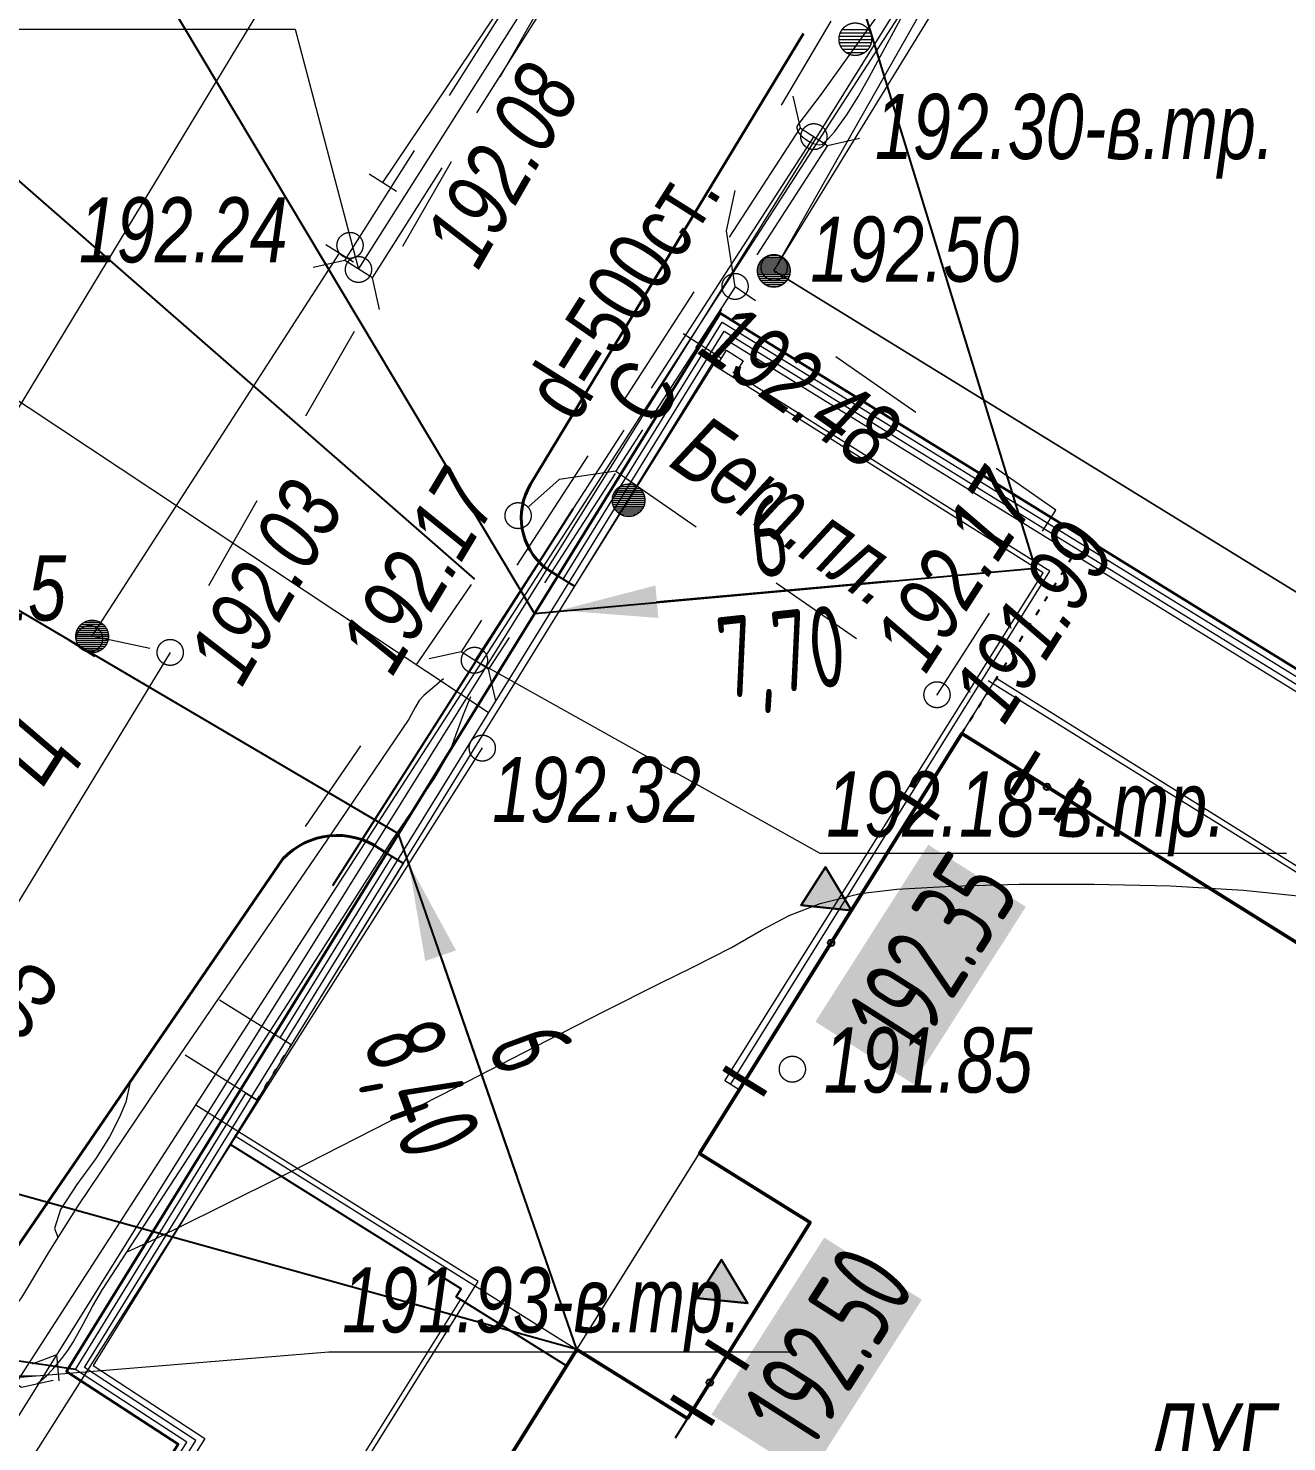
# Model space of a CAD drawing. Header units: millimetres. Extents: x -38151500 to -28914887, y -20564105 to -20349562.
# Drawn here: x -36488416 to -36469100, y -20491127 to -20469422 of the extents above; entities that cross this region are included whole.
import ezdxf
from ezdxf.xclip import XClip

# ---------------------------------------------------------------- set-up
doc = ezdxf.new("R2010")
doc.units = ezdxf.units.MM
doc.header["$MEASUREMENT"] = 0
doc.header["$XCLIPFRAME"] = 0
for name, pattern in [('ГОСТ 2.303 6', [480, 80, -150, 100, -150]), ('Новофедоровское_снт 28_07$0$l049', [3000, 2000, -1000]), ('Новофедоровское_снт 28_07$0$l189_2', [3000, 1500, -1500])]:
    doc.linetypes.add(name, pattern=pattern)
doc.layers.add('!!! ПОДОСНОВА', color=7, linetype='Continuous')
for name, color, linetype, lineweight in [('ГП_лоток_Ном._пера__5', 5, 'Continuous', 13), ('Новый_0-Жирная_Ном._пера__7', 7, 'Continuous', 25), ('Новый_0_Ном._пера__7', 7, 'Continuous', 25), ('Новый_Defpoints_Ном._пера__16', 16, 'Continuous', 20), ('Новый_Defpoints_Ном._пера__7', 7, 'Continuous', 25), ('Новый_ГП_БК_15.30_Ном._пера__206', 206, 'Continuous', 25), ('Новый_ГП_Верт_отметки_Ном._пера__1', 1, 'Continuous', 40), ('Новый_ГП_Верт_отметки_Ном._пера__11', 255, 'Continuous', 40), ('Новый_ГП_Верт_отметки_Ном._пера__254', 9, 'Continuous', 40), ('Новый_ГП_Верт_отметки_Ном._пера__7', 7, 'Continuous', 25), ('Новый_ГП_Верт_уклон_Ном._пера__7', 7, 'Continuous', 25), ('Новый_ГП_Вспомогат_Ном._пера__7', 7, 'Continuous', 25), ('Новый_ГП_Граница участка_Ном._пера__1', 1, 'Continuous', 40), ('Новый_ГП_Дороги_проезды_Ном._пера__16', 16, 'Continuous', 20), ('Новый_ГП_Дороги_проезды_Ном._пера__251', 250, 'Continuous', 40), ('Новый_ГП_Здание сооружение_Ном._пера__22', 22, 'Continuous', 50), ('Новый_ГП_лоток_Ном._пера__5', 5, 'Continuous', 13), ('Новый_ГП_Ограждение_Ном._пера__152', 152, 'Continuous', 18), ('Новый_ГП_Текст_Ном._пера__250', 7, 'Continuous', 20), ('Новый_ГП_Тротуар_Дорожки_Ном._пера__24', 26, 'Continuous', 13), ('Новый_ГТ-сооружение_ ограждение_Ном._пера__19', 7, 'Continuous', 90), ('Чертеж_1_Новофедоровское_снт 28_07$0$tp_Дороги_Ном._пера__253', 252, 'Continuous', 18), ('Чертеж_1_Новофедоровское_снт 28_07$0$tp_отметки_новые_Ном._пера__253', 252, 'Continuous', 18), ('Чертеж_1_Новофедоровское_снт 28_07$0$tp_растительность_Ном._пера__253', 252, 'Continuous', 18), ('Чертеж_1_Новофедоровское_снт 28_07$0$tp_трубы под дорогой_Ном._пера__253', 252, 'Continuous', 18), ('Чертеж_1_Новофедоровское_снт 28_07$0$U_ТЕКСТ_БЕЛЫЙ_Ном._пера__253', 252, 'Continuous', 18), ('Чертеж_1_Новый_ГП_Топография_Ном._пера__253', 252, 'Continuous', 18), ('Чертеж_1_Новый_Новофедоровское_снт 28_07$0$tp_Дороги_Ном._пера__253', 252, 'Continuous', 18), ('Чертеж_1_Новый_Новофедоровское_снт 28_07$0$tp_канавы_Ном._пера__253', 252, 'Continuous', 18), ('Чертеж_1_Новый_Новофедоровское_снт 28_07$0$tp_ЛЭП нн_Ном._пера__253', 252, 'Continuous', 18), ('Чертеж_1_Новый_Новофедоровское_снт 28_07$0$tp_ЛЭП нн_Ном._пера__7', 7, 'Continuous', 18), ('Чертеж_1_Новый_Новофедоровское_снт 28_07$0$tp_Ограждения ДЕР_Ном._пера__253', 252, 'Continuous', 18), ('Чертеж_1_Новый_Новофедоровское_снт 28_07$0$tp_Ограждения мет_Ном._пера__253', 252, 'Continuous', 18), ('Чертеж_1_Новый_Новофедоровское_снт 28_07$0$tp_Ограждения рабица_Ном._пера__253', 252, 'Continuous', 18), ('Чертеж_1_Новый_Новофедоровское_снт 28_07$0$tp_Ограждения_Ном._пера__253', 252, 'Continuous', 18), ('Чертеж_1_Новый_Новофедоровское_снт 28_07$0$tp_Ограждения_Ном._пера__7', 7, 'Continuous', 18), ('Чертеж_1_Новый_Новофедоровское_снт 28_07$0$tp_отметки_новые_Ном._пера__253', 252, 'Continuous', 18), ('Чертеж_1_Новый_Новофедоровское_снт 28_07$0$tp_отметки_новые_Ном._пера__7', 7, 'Continuous', 18), ('Чертеж_1_Новый_Новофедоровское_снт 28_07$0$tp_рельеф_Ном._пера__253', 252, 'Continuous', 18), ('Чертеж_1_Новый_Новофедоровское_снт 28_07$0$tp_сооружения_Ном._пера__7', 7, 'Continuous', 18), ('Чертеж_1_Новый_Новофедоровское_снт 28_07$0$tp_трубы под дорогой_Ном._пера__253', 252, 'Continuous', 18), ('Чертеж_1_Новый_Новофедоровское_снт 28_07$0$U_Водосток_Ном._пера__253', 252, 'Continuous', 18), ('Чертеж_1_Новый_Новофедоровское_снт 28_07$0$U_Газопровод_Ном._пера__253', 252, 'Continuous', 18)]:
    doc.layers.add(name, color=color, linetype=linetype, lineweight=lineweight)
doc.styles.add('РЎР“Р•РќР•Р\xa0РР\xa0_РЎРўРР›Р¬_1', font='arial.ttf', dxfattribs={"width": 0.75})
doc.styles.add('РЎР“Р•РќР•Р\xa0РР\xa0_РЎРўРР›Р¬_3', font='arial.ttf', dxfattribs={"width": 0.749999})
doc.styles.add('РЎР“Р•РќР•Р\xa0РР\xa0_РЎРўРР›Р¬_6', font='', dxfattribs={"width": 0.8})
doc.styles.get('РЎР“Р•РќР•Р\xa0РР\xa0_РЎРўРР›Р¬_6').set_extended_font_data('GOST_type_A')
doc.linetypes.add('Aquastok', pattern='A,0,[6,РіРµРЅРїРїР»Р°РЅ 2025_06_18 dima РІР°СЂРёР°РЅС‚ 21.Shx,S=7.857143,R=0,X=0,Y=-6.93889e-18],-990,0', length=990)
doc.linetypes.add('МЕЖА', pattern='A,0,[7,РіРµРЅРїРїР»Р°РЅ 2025_06_18 dima РІР°СЂРёР°РЅС‚ 21.Shx,S=39.68254,R=0,X=0,Y=1.38778e-17],-5480,0', length=5480)
doc.linetypes.add('Новофедоровское_снт 28_07$0$l474_2o', pattern='A,0,[3,РіРµРЅРїРїР»Р°РЅ 2025_06_18 dima РІР°СЂРёР°РЅС‚ 21.Shx,S=31.746032,R=0,X=0,Y=0],-5000,0', length=5000)
doc.linetypes.add('Новофедоровское_снт 28_07$0$lm334', pattern='A,0,[4,РіРµРЅРїРїР»Р°РЅ 2025_06_18 dima РІР°СЂРёР°РЅС‚ 21.Shx,S=79.365079,R=0,X=0,Y=0],-11000,0', length=11000)
doc.linetypes.add('Новофедоровское_снт 28_07$0$З ДЕРЕВ', pattern='A,0,[2,РіРµРЅРїРїР»Р°РЅ 2025_06_18 dima РІР°СЂРёР°РЅС‚ 21.Shx,S=19.84127,R=0,X=0,Y=0.2],-2500,0', length=2500)
doc.linetypes.add('Новофедоровское_снт 28_07$0$ЗАБОР_СЕТКА', pattern='A,0,[1,РіРµРЅРїРїР»Р°РЅ 2025_06_18 dima РІР°СЂРёР°РЅС‚ 21.Shx,S=39.68254,R=0,X=0,Y=2.77556e-17],-5000,0', length=5000)
doc.linetypes.add('Новофедоровское_снт 28_07$0$МЕЖА', pattern='A,0,[5,РіРµРЅРїРїР»Р°РЅ 2025_06_18 dima РІР°СЂРёР°РЅС‚ 21.Shx,S=46.746032,R=0,X=0,Y=6.93889e-18],-6500,0', length=6500)

# ---------------------------------------------------------------- blocks, each defined once
blk = doc.blocks.new('Чертеж_2_1', base_point=(1613432, -7296))
at = {"layer": 'Чертеж_1_Новый_ГП_Топография_Ном._пера__253', "color": 252, "linetype": 'Новофедоровское_снт 28_07$0$МЕЖА', "lineweight": 18, "flags": 128}
for points in [[(-36508768, -20524360), (-36508728, -20524296), (-36498241, -20507196), (-36472071, -20524004), (-36460510, -20507967), (-36450594, -20495163), (-36452348, -20487946), (-36454353, -20480799), (-36459846, -20482761), (-36462701, -20481924), (-36476972, -20473145), (-36467023, -20456936), (-36474632, -20452238), (-36515663, -20519982)], [(-36477798, -20473796), (-36458398, -20485776), (-36455928, -20481776), (-36451488, -20493826), (-36461218, -20507436), (-36460358, -20507996), (-36471718, -20523486), (-36472048, -20524026), (-36472318, -20523856), (-36496798, -20508276), (-36486118, -20491166), (-36487828, -20490046)]]:
    blk.add_lwpolyline(points, close=True, dxfattribs=at)
at = {"layer": 'Чертеж_1_Новый_Новофедоровское_снт 28_07$0$tp_Дороги_Ном._пера__253', "color": 252, "linetype": 'Новофедоровское_снт 28_07$0$l189_2', "lineweight": 18, "flags": 128}
for points in [[(-36477567, -20473390), (-36477701, -20472535), (-36477535, -20471761), (-36474925, -20467335), (-36462620, -20448138), (-36459557, -20444482), (-36457824, -20443294), (-36455708, -20442824), (-36454696, -20442742), (-36452705, -20442990), (-36450595, -20444007), (-36449795, -20444869)], [(-36475035, -20459263), (-36474202, -20459784), (-36480558, -20469086), (-36486240, -20479010), (-36487436, -20478759)], [(-36479398, -20476222), (-36480266, -20476352), (-36480895, -20476906), (-36489659, -20489694), (-36496476, -20501242), (-36495544, -20502487)]]:
    blk.add_lwpolyline(points, dxfattribs=at)
blk.add_lwpolyline([(-36479398, -20476222), (-36474466, -20479657), (-36472643, -20476820), (-36477567, -20473390)], close=True, dxfattribs=at)
at = {"layer": 'Чертеж_1_Новый_Новофедоровское_снт 28_07$0$tp_Дороги_Ном._пера__253', "color": 252, "linetype": 'Continuous', "lineweight": 18, "flags": 128}
blk.add_lwpolyline([(-36486240, -20479010), (-36488647, -20482967)], dxfattribs=at)
at = {"layer": 'Чертеж_1_Новый_Новофедоровское_снт 28_07$0$tp_канавы_Ном._пера__253', "color": 252, "linetype": 'Continuous', "lineweight": 18, "flags": 128}
for points in [[(-36475398, -20469247), (-36476246, -20470435), (-36476605, -20470905), (-36476618, -20470930), (-36476620, -20470957), (-36476600, -20471015), (-36476553, -20471073), (-36476488, -20471127), (-36476413, -20471172), (-36476339, -20471202), (-36476274, -20471213), (-36476227, -20471200), (-36476135, -20471116), (-36476041, -20471011), (-36475853, -20470753), (-36475674, -20470463), (-36475511, -20470175), (-36474302, -20467930)], [(-36482044, -20479414), (-36482347, -20479668), (-36482417, -20479747), (-36482471, -20479840), (-36482573, -20480032), (-36483844, -20481904), (-36485124, -20483771), (-36486402, -20485640), (-36487666, -20487519), (-36488101, -20488209), (-36488522, -20488910), (-36488706, -20489159), (-36488848, -20489366), (-36489024, -20489664)], [(-36487903, -20489849), (-36487810, -20489726), (-36487725, -20489596), (-36487573, -20489323), (-36487430, -20489049), (-36487279, -20488790), (-36485806, -20486527), (-36484341, -20484259), (-36482836, -20481899), (-36482394, -20481256), (-36482178, -20480932), (-36481983, -20480594), (-36481912, -20480438), (-36481852, -20480279), (-36481735, -20479958), (-36481625, -20479685)], [(-36488277, -20490234), (-36488136, -20490115), (-36488042, -20490014), (-36487903, -20489849)]]:
    blk.add_lwpolyline(points, dxfattribs=at)
at = {"layer": 'Чертеж_1_Новый_Новофедоровское_снт 28_07$0$tp_ЛЭП нн_Ном._пера__253', "color": 252, "linetype": 'Continuous', "lineweight": 18, "flags": 128}
for points in [[(-36510768, -20525995), (-36509656, -20524332), (-36489043, -20491490), (-36464006, -20451362), (-36462797, -20449768)], [(-36487984, -20489793), (-36488358, -20489936)], [(-36487984, -20489793), (-36487948, -20490191)]]:
    blk.add_lwpolyline(points, dxfattribs=at)
at = {"layer": 'Чертеж_1_Новый_Новофедоровское_снт 28_07$0$tp_ЛЭП нн_Ном._пера__7', "color": 7, "linetype": 'Continuous', "lineweight": 18}
blk.add_line((-36489043, -20490115), (-36488293, -20490115), dxfattribs=at)
at = {"layer": 'Чертеж_1_Новый_Новофедоровское_снт 28_07$0$tp_Ограждения ДЕР_Ном._пера__253', "color": 252, "linetype": 'Новофедоровское_снт 28_07$0$З ДЕРЕВ', "lineweight": 18, "flags": 128}
for points in [[(-36482975, -20471790), (-36480241, -20467722)], [(-36487436, -20478759), (-36483639, -20472877)]]:
    blk.add_lwpolyline(points, dxfattribs=at)
at = {"layer": 'Чертеж_1_Новый_Новофедоровское_снт 28_07$0$tp_Ограждения мет_Ном._пера__253', "color": 252, "linetype": 'Новофедоровское_снт 28_07$0$l474_2o', "lineweight": 18, "flags": 128}
blk.add_lwpolyline([(-36473735, -20467433), (-36476973, -20473147)], dxfattribs=at)
at = {"layer": 'Чертеж_1_Новый_Новофедоровское_снт 28_07$0$tp_Ограждения рабица_Ном._пера__253', "color": 252, "linetype": 'Новофедоровское_снт 28_07$0$ЗАБОР_СЕТКА', "lineweight": 18, "flags": 128}
for points in [[(-36476973, -20473147), (-36462701, -20481924), (-36459846, -20482761)], [(-36481452, -20480471), (-36494783, -20501499)]]:
    blk.add_lwpolyline(points, dxfattribs=at)
at = {"layer": 'Чертеж_1_Новый_Новофедоровское_снт 28_07$0$tp_Ограждения_Ном._пера__253', "color": 252, "linetype": 'Continuous', "lineweight": 18, "flags": 128}
for points in [[(-36483186, -20471657), (-36482763, -20471923)], [(-36483850, -20472744), (-36483427, -20473010)], [(-36487822, -20478804), (-36487399, -20479070)]]:
    blk.add_lwpolyline(points, dxfattribs=at)
at = {"layer": 'Чертеж_1_Новый_Новофедоровское_снт 28_07$0$tp_Ограждения_Ном._пера__7', "color": 7, "linetype": 'Continuous', "lineweight": 18}
for p, q in [((-36477204, -20473055), (-36476741, -20473055)), ((-36477190, -20473025), (-36476755, -20473025)), ((-36477171, -20472995), (-36476776, -20472995)), ((-36477144, -20472965), (-36476803, -20472965)), ((-36477105, -20472935), (-36476842, -20472935)), ((-36477034, -20472905), (-36476914, -20472905)), ((-36477222, -20473145), (-36476723, -20473145)), ((-36477221, -20473175), (-36476726, -20473175)), ((-36477220, -20473115), (-36476726, -20473115)), ((-36477216, -20473205), (-36476730, -20473205)), ((-36477215, -20473085), (-36476732, -20473085)), ((-36477206, -20473235), (-36476739, -20473235)), ((-36477192, -20473265), (-36476754, -20473265)), ((-36477174, -20473295), (-36476773, -20473295)), ((-36477148, -20473325), (-36476799, -20473325)), ((-36477111, -20473355), (-36476836, -20473355)), ((-36477047, -20473385), (-36476897, -20473385)), ((-36479400, -20476518), (-36479005, -20476518)), ((-36479373, -20476488), (-36479032, -20476488)), ((-36479334, -20476458), (-36479071, -20476458)), ((-36479263, -20476428), (-36479143, -20476428)), ((-36479451, -20476668), (-36478952, -20476668)), ((-36479450, -20476698), (-36478955, -20476698)), ((-36479449, -20476638), (-36478955, -20476638)), ((-36479445, -20476728), (-36478959, -20476728)), ((-36479444, -20476608), (-36478961, -20476608)), ((-36479433, -20476578), (-36478970, -20476578)), ((-36479419, -20476548), (-36478984, -20476548)), ((-36479435, -20476758), (-36478968, -20476758)), ((-36479421, -20476788), (-36478983, -20476788)), ((-36479403, -20476818), (-36479002, -20476818)), ((-36479377, -20476848), (-36479028, -20476848)), ((-36479340, -20476878), (-36479065, -20476878)), ((-36479276, -20476908), (-36479126, -20476908)), ((-36487678, -20478699), (-36487195, -20478699)), ((-36487667, -20478669), (-36487204, -20478669)), ((-36487653, -20478639), (-36487218, -20478639)), ((-36487634, -20478609), (-36487239, -20478609)), ((-36487607, -20478579), (-36487266, -20478579)), ((-36487568, -20478549), (-36487305, -20478549)), ((-36487497, -20478519), (-36487377, -20478519)), ((-36487685, -20478759), (-36487186, -20478759)), ((-36487684, -20478789), (-36487189, -20478789)), ((-36487683, -20478729), (-36487189, -20478729)), ((-36487679, -20478819), (-36487193, -20478819)), ((-36487669, -20478849), (-36487202, -20478849)), ((-36487655, -20478879), (-36487217, -20478879)), ((-36487637, -20478909), (-36487236, -20478909)), ((-36487611, -20478939), (-36487262, -20478939)), ((-36487574, -20478969), (-36487299, -20478969)), ((-36487510, -20478999), (-36487360, -20478999))]:
    blk.add_line(p, q, dxfattribs=at)
for centre in [(-36476973, -20473147), (-36479202, -20476670), (-36487436, -20478761)]:
    blk.add_circle(centre, 250, dxfattribs=at)
at = {"layer": 'Чертеж_1_Новый_Новофедоровское_снт 28_07$0$tp_отметки_новые_Ном._пера__253', "color": 252, "linetype": 'Continuous', "lineweight": 18, "flags": 128}
for points in [[(-36491563, -20469437), (-36484322, -20469437), (-36483346, -20473123)], [(-36469102, -20482096), (-36476262, -20482096), (-36481568, -20479126)], [(-36476641, -20489754), (-36483801, -20489754), (-36488731, -20490156)]]:
    blk.add_lwpolyline(points, dxfattribs=at)
at = {"layer": 'Чертеж_1_Новый_Новофедоровское_снт 28_07$0$tp_отметки_новые_Ном._пера__7', "color": 7, "linetype": 'Continuous', "lineweight": 18}
for centre in [(-36476358, -20471086), (-36483478, -20472756), (-36483348, -20473126), (-36476968, -20473096), (-36477568, -20473386), (-36480898, -20476906), (-36487478, -20478796), (-36486238, -20479006), (-36481568, -20479126), (-36474468, -20479656), (-36481448, -20480476), (-36476688, -20485406)]:
    blk.add_circle(centre, 200, dxfattribs=at)
at = {"layer": 'Чертеж_1_Новый_Новофедоровское_снт 28_07$0$tp_рельеф_Ном._пера__253', "color": 252, "linetype": 'Continuous', "lineweight": 18, "flags": 128}
for points in [[(-36486901, -20488209), (-36486466, -20488009), (-36485521, -20487547), (-36484381, -20486975), (-36483130, -20486339), (-36481855, -20485687), (-36480639, -20485063), (-36479570, -20484515), (-36478730, -20484090), (-36478207, -20483832), (-36477623, -20483535), (-36477163, -20483273), (-36476738, -20483048), (-36476262, -20482861), (-36475647, -20482710), (-36475085, -20482644), (-36474244, -20482595), (-36473209, -20482567), (-36472061, -20482564), (-36470884, -20482593), (-36469761, -20482657), (-36468775, -20482762)], [(-36486855, -20485602), (-36486855, -20485603), (-36486921, -20485913), (-36487022, -20486152), (-36487169, -20486443), (-36487379, -20486775), (-36487671, -20487176), (-36487923, -20487563), (-36488016, -20487852), (-36487963, -20487985)]]:
    blk.add_lwpolyline(points, dxfattribs=at)
at = {"layer": 'Чертеж_1_Новый_Новофедоровское_снт 28_07$0$tp_сооружения_Ном._пера__7', "color": 7, "linetype": 'Continuous', "lineweight": 18}
for p, q in [((-36475971, -20469592), (-36475472, -20469592)), ((-36475967, -20469542), (-36475477, -20469542)), ((-36475951, -20469492), (-36475492, -20469492)), ((-36475922, -20469442), (-36475521, -20469442)), ((-36475966, -20469642), (-36475477, -20469642)), ((-36475950, -20469692), (-36475494, -20469692)), ((-36475920, -20469742), (-36475523, -20469742)), ((-36475869, -20469792), (-36475574, -20469792))]:
    blk.add_line(p, q, dxfattribs=at)
blk.add_circle((-36475722, -20469590), 250, dxfattribs=at)
at = {"layer": 'Чертеж_1_Новый_Новофедоровское_снт 28_07$0$tp_трубы под дорогой_Ном._пера__253', "color": 252, "linetype": 'Новофедоровское_снт 28_07$0$l049', "lineweight": 18, "flags": 128}
for points in [[(-36483557, -20472989), (-36477605, -20463578)], [(-36483135, -20473256), (-36477183, -20463845)], [(-36476570, -20470952), (-36481774, -20478996)], [(-36476148, -20471220), (-36481352, -20479264)]]:
    blk.add_lwpolyline(points, dxfattribs=at)
at = {"layer": 'Чертеж_1_Новый_Новофедоровское_снт 28_07$0$tp_трубы под дорогой_Ном._пера__253', "color": 252, "linetype": 'Continuous', "lineweight": 18, "flags": 128}
for points in [[(-36476680, -20470464), (-36476570, -20470952), (-36476148, -20471220), (-36475660, -20471110)], [(-36483025, -20473743), (-36483134, -20473255), (-36483557, -20472987), (-36484045, -20473097)], [(-36481242, -20479752), (-36481352, -20479264), (-36481774, -20478996), (-36482262, -20479105)], [(-36489053, -20489534), (-36488943, -20490021), (-36488521, -20490289), (-36488033, -20490180)]]:
    blk.add_lwpolyline(points, dxfattribs=at)
at = {"layer": 'Чертеж_1_Новый_Новофедоровское_снт 28_07$0$U_Водосток_Ном._пера__253', "color": 252, "linetype": 'Continuous', "lineweight": 18, "flags": 128}
for points in [[(-36483346, -20473123), (-36480499, -20468621)], [(-36476358, -20471084), (-36478857, -20474947)], [(-36479276, -20475594), (-36481563, -20479130)]]:
    blk.add_lwpolyline(points, dxfattribs=at)
at = {"layer": 'Чертеж_1_Новый_Новофедоровское_снт 28_07$0$U_Газопровод_Ном._пера__253', "color": 252, "linetype": 'Новофедоровское_снт 28_07$0$lm334', "lineweight": 18, "flags": 128}
blk.add_lwpolyline([(-36510086, -20523523), (-36487638, -20488740), (-36467087, -20456897), (-36458970, -20444319), (-36459251, -20444465), (-36456921, -20443258), (-36451690, -20444879)], dxfattribs=at)
at = {"layer": 'Чертеж_1_Новофедоровское_снт 28_07$0$tp_Дороги_Ном._пера__253', "color": 252, "linetype": 'Continuous', "lineweight": 18, "char_height": 1000, "attachment_point": 7, "style": 'РЎР“Р•РќР•Р\xa0РР\xa0_РЎРўРР›Р¬_1'}
for s, insert, rotation in [('\\A1;{\\pql;\\fArial|b0|i1|c204|p0;\\W0.750000;Бет.пл.}', (-36478616, -20476141), 325.1439), ('\\A1;{\\pql;\\fArial|b0|i1|c204|p0;\\W0.750000;Ц}', (-36487951, -20481252), 57.3407)]:
    blk.add_mtext(s, dxfattribs=dict(at, insert=insert, rotation=rotation))
at = {"layer": 'Чертеж_1_Новофедоровское_снт 28_07$0$tp_отметки_новые_Ном._пера__253', "color": 252, "linetype": 'Continuous', "lineweight": 18, "char_height": 1000, "attachment_point": 7, "style": 'РЎР“Р•РќР•Р\xa0РР\xa0_РЎРўРР›Р¬_1'}
for s, insert, rotation in [('\\A1;{\\pql;\\fArial|b0|i1|c204|p0;\\W0.750000;192.08}', (-36481502, -20473163), 60.2066), ('\\A1;{\\pql;\\fArial|b0|i1|c204|p0;\\W0.750000;192.48}', (-36478176, -20474414), 325.1394), ('\\A1;{\\pql;\\fArial|b0|i1|c204|p0;\\W0.750000;192.17}', (-36482816, -20479398), 59), ('\\A1;{\\pql;\\fArial|b0|i1|c204|p0;\\W0.750000;192.17}', (-36474632, -20479365), 57.276), ('\\A1;{\\pql;\\fArial|b0|i1|c204|p0;\\W0.750000;192.03}', (-36485128, -20479566), 60.2066), ('\\A1;{\\pql;\\fArial|b0|i1|c204|p0;\\W0.750000;191.99}', (-36473425, -20480147), 57.276), ('\\A1;{\\pql;\\fArial|b0|i1|c204|p0;\\W0.750000;191.95}', (-36489610, -20486731), 57.1691)]:
    blk.add_mtext(s, dxfattribs=dict(at, insert=insert, rotation=rotation))
for s, insert in [('\\A1;{\\pql;\\fArial|b0|i1|c204|p0;\\W0.750000;192.30-в.тр.}', (-36475422, -20471732)), ('\\A1;{\\pql;\\fArial|b0|i1|c204|p0;\\W0.750000;192.24}', (-36487640, -20473032)), ('\\A1;{\\pql;\\fArial|b0|i1|c204|p0;\\W0.750000;192.50}', (-36476413, -20473327)), ('\\A1;{\\pql;\\fArial|b0|i1|c204|p0;\\W0.750000;192.15}', (-36491040, -20478530)), ('\\A1;{\\pql;\\fArial|b0|i1|c204|p0;\\W0.750000;192.32}', (-36481296, -20481627)), ('\\A1;{\\pql;\\fArial|b0|i1|c204|p0;\\W0.750000;192.18-в.тр.}', (-36476168, -20482136)), ('\\A1;{\\pql;\\fArial|b0|i1|c204|p0;\\W0.750000;191.85}', (-36476207, -20485779)), ('\\A1;{\\pql;\\fArial|b0|i1|c204|p0;\\W0.750000;191.93-в.тр.}', (-36483600, -20489750))]:
    blk.add_mtext(s, dxfattribs=dict(at, insert=insert))
at = {"layer": 'Чертеж_1_Новофедоровское_снт 28_07$0$tp_растительность_Ном._пера__253', "color": 252, "linetype": 'Continuous', "lineweight": 18, "insert": (-36471232, -20491551), "char_height": 1000, "attachment_point": 7, "style": 'РЎР“Р•РќР•Р\xa0РР\xa0_РЎРўРР›Р¬_1'}
blk.add_mtext('\\A1;{\\pql;\\fArial|b0|i1|c204|p0;\\W0.750000;ЛУГ}', dxfattribs=at)
at = {"layer": 'Чертеж_1_Новофедоровское_снт 28_07$0$tp_трубы под дорогой_Ном._пера__253', "color": 252, "linetype": 'Continuous', "lineweight": 18, "insert": (-36480004, -20475517), "char_height": 1000, "attachment_point": 7, "rotation": 57.6886, "style": 'РЎР“Р•РќР•Р\xa0РР\xa0_РЎРўРР›Р¬_3'}
blk.add_mtext('\\A1;{\\pql;\\fArial|b0|i0|c204|p0;\\W0.749999;d=500ст.}', dxfattribs=at)
at = {"layer": 'Чертеж_1_Новофедоровское_снт 28_07$0$U_ТЕКСТ_БЕЛЫЙ_Ном._пера__253', "color": 252, "linetype": 'Continuous', "lineweight": 18, "insert": (-36478773, -20475600), "char_height": 1000, "attachment_point": 7, "rotation": 57.6886, "style": 'РЎР“Р•РќР•Р\xa0РР\xa0_РЎРўРР›Р¬_3'}
blk.add_mtext('\\A1;{\\pql;\\fArial|b0|i0|c204|p0;\\W0.749999;С}', dxfattribs=at)

msp = doc.modelspace()

# ---------------------------------------------------------------- hatches: boundary and pattern name
at = {"layer": 'Новый_ГП_Верт_отметки_Ном._пера__11', "linetype": 'Continuous', "lineweight": 40}
for points in [[(-36474835.88, -20485631.2), (-36473104.61, -20482912.29), (-36474603.03, -20481958.17), (-36476334.29, -20484677.08)], [(-36476431.89, -20491664.89), (-36474700.63, -20488945.99), (-36476199.04, -20487991.87), (-36477930.31, -20490710.78)]]:
    msp.add_hatch(color=255, dxfattribs=at).paths.add_polyline_path(points)
at = {"layer": 'Новый_ГП_Верт_отметки_Ном._пера__254', "linetype": 'Continuous', "lineweight": 40}
h = msp.add_hatch(color=9, dxfattribs=at)
h.paths.add_polyline_path([(-36476180.27, -20482268.55), (-36476583.1, -20482901.19), (-36475749.05, -20482987.7)])
h.paths.add_polyline_path([(-36475781.77, -20482966.87), (-36476553.39, -20482886.83), (-36476180.71, -20482301.54)], flags=0)
h = msp.add_hatch(color=9, dxfattribs=at)
h.paths.add_polyline_path([(-36477776.28, -20488302.25), (-36478179.11, -20488934.88), (-36477345.06, -20489021.4)])
h.paths.add_polyline_path([(-36477377.78, -20489000.56), (-36478149.41, -20488920.53), (-36477776.73, -20488335.24)], flags=0)
at = {"layer": 'Новый_ГП_Верт_отметки_Ном._пера__7', "linetype": 'Continuous', "lineweight": 25}
for points in [[(-36475781.77, -20482966.87), (-36476180.71, -20482301.54), (-36476553.39, -20482886.83)], [(-36477377.78, -20489000.56), (-36477776.73, -20488335.24), (-36478149.41, -20488920.53)]]:
    msp.add_hatch(color=7, dxfattribs=at).paths.add_polyline_path(points)
at = {"layer": 'Новый_ГП_Верт_уклон_Ном._пера__7', "linetype": 'Continuous', "lineweight": 25}
for points in [[(-36478789.65, -20477978.28), (-36480261.36, -20478361.11), (-36478745.04, -20478476.29)], [(-36481850.83, -20483581.99), (-36482577.36, -20482246.08), (-36482323.37, -20483745.41)]]:
    msp.add_hatch(color=7, dxfattribs=at).paths.add_polyline_path(points)

# ---------------------------------------------------------------- linework, layer by layer
at = {"layer": 'ГП_лоток_Ном._пера__5', "color": 5, "linetype": 'Aquastok', "lineweight": 13}
for points in [[(-36459114.41, -20499870.4), (-36455170.7, -20493505.87), (-36456194.38, -20489774.67), (-36455936.72, -20489362.31), (-36466624.43, -20482682.05), (-36467141.21, -20483509.09), (-36473682.19, -20479442.34)], [(-36459330.36, -20500218.91), (-36464997.7, -20509365.11), (-36486176.34, -20496129.32), (-36481512.18, -20488666.18), (-36485843.19, -20485959.48)]]:
    msp.add_lwpolyline(points, dxfattribs=at)
at = {"layer": 'Новый_0-Жирная_Ном._пера__7', "color": 7, "linetype": 'Continuous', "lineweight": 25}
msp.add_line((-36483740.65, -20482587.7), (-36480053.76, -20476803.29), dxfattribs=at)
at = {"layer": 'Новый_0_Ном._пера__7', "color": 7, "linetype": 'Continuous', "lineweight": 25}
for p, q in [((-36480288.19, -20477830.46), (-36480032.91, -20477988.03)), ((-36482915.35, -20482086.82), (-36482660.06, -20482244.39))]:
    msp.add_line(p, q, dxfattribs=at)
at = {"layer": 'Новый_Defpoints_Ном._пера__16', "color": 16, "linetype": 'Continuous', "lineweight": 20}
msp.add_lwpolyline([(-36464877.49, -20505522.66), (-36464919.84, -20505495.89), (-36465873.63, -20507022.26), (-36469791.7, -20504574.15), (-36469129.03, -20503514.3), (-36472419.86, -20501458.21), (-36473188.45, -20502688.26), (-36479243.3, -20498904.77), (-36478474.91, -20497674.6), (-36483095.58, -20494766.41), (-36482071.9, -20493127.55), (-36482114.16, -20493100.81), (-36474085.54, -20480253.43), (-36457718.7, -20490480.57), (-36459334.52, -20493066.42), (-36457725.02, -20494073.1)], close=True, dxfattribs=at)
at = {"layer": 'Новый_Defpoints_Ном._пера__7', "color": 7, "linetype": 'Continuous', "lineweight": 25}
for points in [[(-36472016.98, -20481546.34), (-36473543.61, -20480592.74)], [(-36477683.23, -20486011.23), (-36474504.44, -20480922.5)], [(-36478483.94, -20491065.56), (-36477424.38, -20489369.3)]]:
    msp.add_lwpolyline(points, dxfattribs=at)
for centre in [(-36472780.3, -20481069.54), (-36476093.84, -20483466.87), (-36477954.16, -20490217.43)]:
    msp.add_circle(centre, 50, dxfattribs=at)
at = {"layer": 'Новый_ГП_БК_15.30_Ном._пера__206', "color": 206, "linetype": 'ГОСТ 2.303 6', "lineweight": 25}
msp.add_line((-36474086.03, -20480253.13), (-36472367.73, -20477501.69), dxfattribs=at)
for points in [[(-36482915.35, -20482086.82), (-36480288.19, -20477830.46)], [(-36484905.3, -20485881.99), (-36484380.62, -20485031.94)]]:
    msp.add_lwpolyline(points, dxfattribs=at)
at = {"layer": 'Новый_ГП_БК_15.30_Ном._пера__206', "color": 206, "linetype": 'Continuous', "lineweight": 25}
msp.add_lwpolyline([(-36480153.84, -20489963.65), (-36481850.08, -20488903.73), (-36481770.32, -20488776.26), (-36485321.66, -20486556.57)], dxfattribs=at)
at = {"layer": 'Новый_ГП_Верт_отметки_Ном._пера__7', "color": 7, "linetype": 'Continuous', "lineweight": 25}
for p, q in [((-36472957.41, -20477709.92), (-36485547.33, -20436710.67)), ((-36480646.09, -20478410.31), (-36501801.63, -20442980.98)), ((-36481563.48, -20477881.4), (-36514051.83, -20449476.97)), ((-36482734.1, -20481793.17), (-36513065.92, -20463938.49)), ((-36479994.63, -20489708.86), (-36514799.78, -20480037.83)), ((-36487691.65, -20490015.48), (-36514343.64, -20486179.38))]:
    msp.add_line(p, q, dxfattribs=at)
for points in [[(-36476553.39, -20482886.83), (-36475781.77, -20482966.87), (-36476180.71, -20482301.54)], [(-36478149.41, -20488920.53), (-36477377.78, -20489000.56), (-36477776.73, -20488335.24)]]:
    msp.add_lwpolyline(points, close=True, dxfattribs=at)
at = {"layer": 'Новый_ГП_Верт_отметки_Ном._пера__7', "color": 7, "linetype": 'Continuous', "lineweight": 25, "flags": 128}
for points in [[(-36476180.71, -20482301.54), (-36475781.77, -20482966.87), (-36476553.39, -20482886.83)], [(-36477776.73, -20488335.24), (-36477377.78, -20489000.56), (-36478149.41, -20488920.53)]]:
    msp.add_lwpolyline(points, close=True, dxfattribs=at)
at = {"layer": 'Новый_ГП_Верт_уклон_Ном._пера__7', "color": 7, "linetype": 'Continuous', "lineweight": 25, "flags": 128}
for points in [[(-36478767.34, -20478227.28), (-36475180.83, -20477906.01)], [(-36482087.1, -20483663.7), (-36480910.21, -20487066.82)]]:
    msp.add_lwpolyline(points, dxfattribs=at)
at = {"layer": 'Новый_ГП_Вспомогат_Ном._пера__7', "color": 7, "linetype": 'Continuous', "lineweight": 25}
for p, q in [((-36480646.09, -20478410.31), (-36472957.41, -20477709.92)), ((-36479994.64, -20489708.86), (-36482734.1, -20481793.17))]:
    msp.add_line(p, q, dxfattribs=at)
at = {"layer": 'Новый_ГП_Граница участка_Ном._пера__1', "color": 1, "linetype": 'МЕЖА', "lineweight": 40}
msp.add_lwpolyline([(-36477797.87, -20473795.8), (-36458397.87, -20485775.8), (-36455927.87, -20481775.8), (-36451487.87, -20493825.8), (-36461217.87, -20507435.8), (-36460357.87, -20507995.8), (-36471717.87, -20523485.8), (-36472047.87, -20524025.8), (-36472317.87, -20523855.8), (-36496797.87, -20508275.8), (-36486117.87, -20491165.8), (-36487827.87, -20490045.8)], close=True, dxfattribs=at)
at = {"layer": 'Новый_ГП_Дороги_проезды_Ном._пера__16', "color": 16, "linetype": 'Continuous', "lineweight": 20}
msp.add_lwpolyline([(-36482669.74, -20482260.07), (-36485242.88, -20486428.92), (-36479994.63, -20489708.86), (-36477505.32, -20485725.09), (-36477725.71, -20485587.15), (-36472839.43, -20477784.3), (-36477904.12, -20474591.53), (-36480034.38, -20477990.43), (-36480033.4, -20477988.83), (-36482660.06, -20482244.39)], close=True, dxfattribs=at)
at = {"layer": 'Новый_ГП_Дороги_проезды_Ном._пера__251', "color": 250, "linetype": 'Continuous', "lineweight": 40}
for points in [[(-36476519.32, -20469504.16), (-36480705.99, -20476421.27, 0.37219081), (-36480481.39, -20477709.46), (-36480288.19, -20477830.46)], [(-36482915.35, -20482086.82), (-36483017.86, -20482022.16, 0.37219081), (-36484507.31, -20482176.89), (-36489630.41, -20489652.27), (-36496376.43, -20501073.43, 0.27174644), (-36495521.31, -20504017.6), (-36494523.31, -20504631.81), (-36494271.83, -20504795.49), (-36495595.52, -20506916.11), (-36495765.13, -20506810.13), (-36496749.8, -20506255.73, 0.38024235), (-36500396.09, -20507434.65), (-36510235.44, -20523427.97)]]:
    msp.add_lwpolyline(points, format="xyb", dxfattribs=at)
at = {"layer": 'Новый_ГП_Здание сооружение_Ном._пера__22', "color": 22, "linetype": 'Continuous', "lineweight": 50}
msp.add_lwpolyline([(-36457718.7, -20490480.57), (-36468064.89, -20484015.55), (-36474086.03, -20480253.13), (-36478112.57, -20486698.82), (-36476417.32, -20487758.13), (-36478298.54, -20490768.7), (-36479994.63, -20489708.86), (-36482114.31, -20493101.05)], dxfattribs=at)
at = {"layer": 'Новый_ГП_лоток_Ном._пера__5', "color": 5, "linetype": 'Aquastok', "lineweight": 13}
msp.add_line((-36477778.21, -20474493.59), (-36478365.34, -20474114.68), dxfattribs=at)
msp.add_lwpolyline([(-36477698.26, -20474366.68), (-36477444.43, -20474526.57), (-36477604.32, -20474780.41), (-36477858.16, -20474620.51)], close=True, dxfattribs=at)
msp.add_lwpolyline([(-36477637.96, -20485642.22), (-36472736.33, -20477758.42), (-36477599.99, -20474704.21)], dxfattribs=at)
at = {"layer": 'Новый_ГП_Ограждение_Ном._пера__152', "color": 152, "linetype": 'Continuous', "lineweight": 18}
for p, q in [((-36484380.62, -20485031.94), (-36485479.39, -20484344.68)), ((-36484905.3, -20485881.99), (-36486009.31, -20485192.73))]:
    msp.add_line(p, q, dxfattribs=at)
for points in [[(-36495595.52, -20506916.11), (-36496385.92, -20508182.38), (-36472145.35, -20523609.99), (-36471967.27, -20523318.57), (-36460787.35, -20508074.13), (-36461644.15, -20507516.22), (-36451824.28, -20493780.51), (-36455996.34, -20482457.67), (-36458300.24, -20486188.68), (-36477700.19, -20474208.71), (-36480034.38, -20477990.43), (-36480203.59, -20477883.78), (-36477765.31, -20473933.43), (-36458365.33, -20485913.42), (-36455950.7, -20482003.09), (-36451600.01, -20493810.7), (-36461359.97, -20507462.6), (-36460501.03, -20508021.91), (-36471801, -20523430.06), (-36472080.91, -20523888.08), (-36496660.55, -20508244.66), (-36495765.13, -20506810.13), (-36495595.65, -20506916.03)], [(-36494271.78, -20504795.4), (-36494441.44, -20504689.5), (-36485981.24, -20491135.75), (-36487691.65, -20490015.48), (-36485074.95, -20485776.07), (-36484905.3, -20485881.99), (-36487419.19, -20489954.85), (-36485707.96, -20491075.66), (-36494271.83, -20504795.49)]]:
    msp.add_lwpolyline(points, dxfattribs=at)
for points in [[(-36477732.75, -20474071.07), (-36458332.79, -20486051.05), (-36455973.52, -20482230.38), (-36451712.14, -20493795.6), (-36461502.06, -20507489.41), (-36460644.19, -20508048.02), (-36471884.14, -20523374.32), (-36472113.13, -20523749.03), (-36496523.23, -20508213.52), (-36485844.6, -20491105.7), (-36487555.42, -20489985.17)], [(-36484550.42, -20484925.73), (-36482829.74, -20482138.51), (-36482660.57, -20482245.22), (-36484380.62, -20485031.94)]]:
    msp.add_lwpolyline(points, close=True, dxfattribs=at)
at = {"layer": 'Новый_ГП_Текст_Ном._пера__250', "color": 7, "linetype": 'Continuous', "lineweight": 20}
msp.add_line((-36481356.38, -20479928.69), (-36514802.84, -20457749.72), dxfattribs=at)
at = {"layer": 'Новый_ГП_Тротуар_Дорожки_Ном._пера__24', "color": 26, "linetype": 'Continuous', "lineweight": 13}
for points in [[(-36457718.7, -20490480.57), (-36461746.94, -20487963.82), (-36461560.45, -20487664.89), (-36461190.53, -20487073.01), (-36465562.2, -20484341.27), (-36466118.62, -20485231.71), (-36467683.27, -20484254.02), (-36467937.61, -20484095.13), (-36467937.59, -20484095.09), (-36473449.95, -20480650.59), (-36473449.93, -20480650.56), (-36473704.36, -20480491.62), (-36474086.03, -20480253.13), (-36473555.17, -20479403.57), (-36467166.62, -20483398.91), (-36466649.86, -20482571.88), (-36458372.99, -20487745.76)], [(-36486286.51, -20496154.75), (-36481782.23, -20488946.11), (-36480153.85, -20489963.66), (-36482114.31, -20493101.05)]]:
    msp.add_lwpolyline(points, dxfattribs=at)
at = {"layer": 'Новый_ГТ-сооружение_ ограждение_Ном._пера__19', "color": 7, "linetype": 'Continuous', "lineweight": 90}
for p, q in [((-36472920.88, -20480539.58), (-36473318.24, -20481175.67)), ((-36472242.36, -20480963.4), (-36472639.7, -20481599.5)), ((-36474451.29, -20481545.23), (-36475087.37, -20481147.88)), ((-36477100.3, -20485785.85), (-36477736.4, -20485388.51)), ((-36477371.23, -20489992.03), (-36478007.31, -20489594.68)), ((-36477901.01, -20490840.18), (-36478537.11, -20490442.84))]:
    msp.add_line(p, q, dxfattribs=at)

# ---------------------------------------------------------------- block references
at = {"layer": '!!! ПОДОСНОВА', "color": 252, "linetype": 'Continuous', "lineweight": 40}
ref = msp.add_blockref('Чертеж_2_1', (1613432.13, -7295.8), dxfattribs=at)
XClip(ref).set_block_clipping_path([(-36543341.8035061434, -20426134.2498699203), (-36543341.8035061434, -20517391.6082299612), (-36520761.2338567674, -20517391.6082299612), (-36515368.0961724296, -20528511.4797440507), (-36430002.2325427011, -20528511.4797440507), (-36430002.2325427011, -20426017.5390227698)])

# ---------------------------------------------------------------- texts
at = {"layer": 'Новый_ГП_Верт_отметки_Ном._пера__1', "color": 1, "linetype": 'Continuous', "lineweight": 40, "char_height": 1300, "attachment_point": 4, "rotation": 57.513081, "style": 'РЎР“Р•РќР•Р\xa0РР\xa0_РЎРўРР›Р¬_6'}
for s, insert in [('\\A1;{\\pql;\\fGOST_type_A|b0|i0|c0|p0;\\W0.800000;192.35}', (-36475354.97, -20484904)), ('\\A1;{\\pql;\\fGOST_type_A|b0|i0|c0|p0;\\W0.800000;192.50}', (-36476950.98, -20490937.7))]:
    msp.add_mtext(s, dxfattribs=dict(at, insert=insert))
at = {"layer": 'Новый_ГП_Верт_уклон_Ном._пера__7', "color": 7, "linetype": 'Continuous', "lineweight": 25, "char_height": 1250, "attachment_point": 2, "style": 'РЎР“Р•РќР•Р\xa0РР\xa0_РЎРўРР›Р¬_6'}
for s, insert, rotation in [('\\A1;{\\pqc;\\fGOST_type_A|b0|i0|c0|p0;\\W0.800000;6}', (-36477115.52, -20476597.21), 6.117544), ('\\A1;{\\pqc;\\fGOST_type_A|b0|i0|c0|p0;\\W0.800000;7,70}', (-36476925.23, -20478372.66), 6.117544), ('\\A1;{\\pqc;\\fGOST_type_A|b0|i0|c0|p0;\\W0.800000;8,40}', (-36481783.85, -20485486.49), 290.075591), ('\\A1;{\\pqc;\\fGOST_type_A|b0|i0|c0|p0;\\W0.800000;6}', (-36480106.73, -20484873.56), 290.075591)]:
    msp.add_mtext(s, dxfattribs=dict(at, insert=insert, rotation=rotation))

doc.saveas('drawing.dxf')
